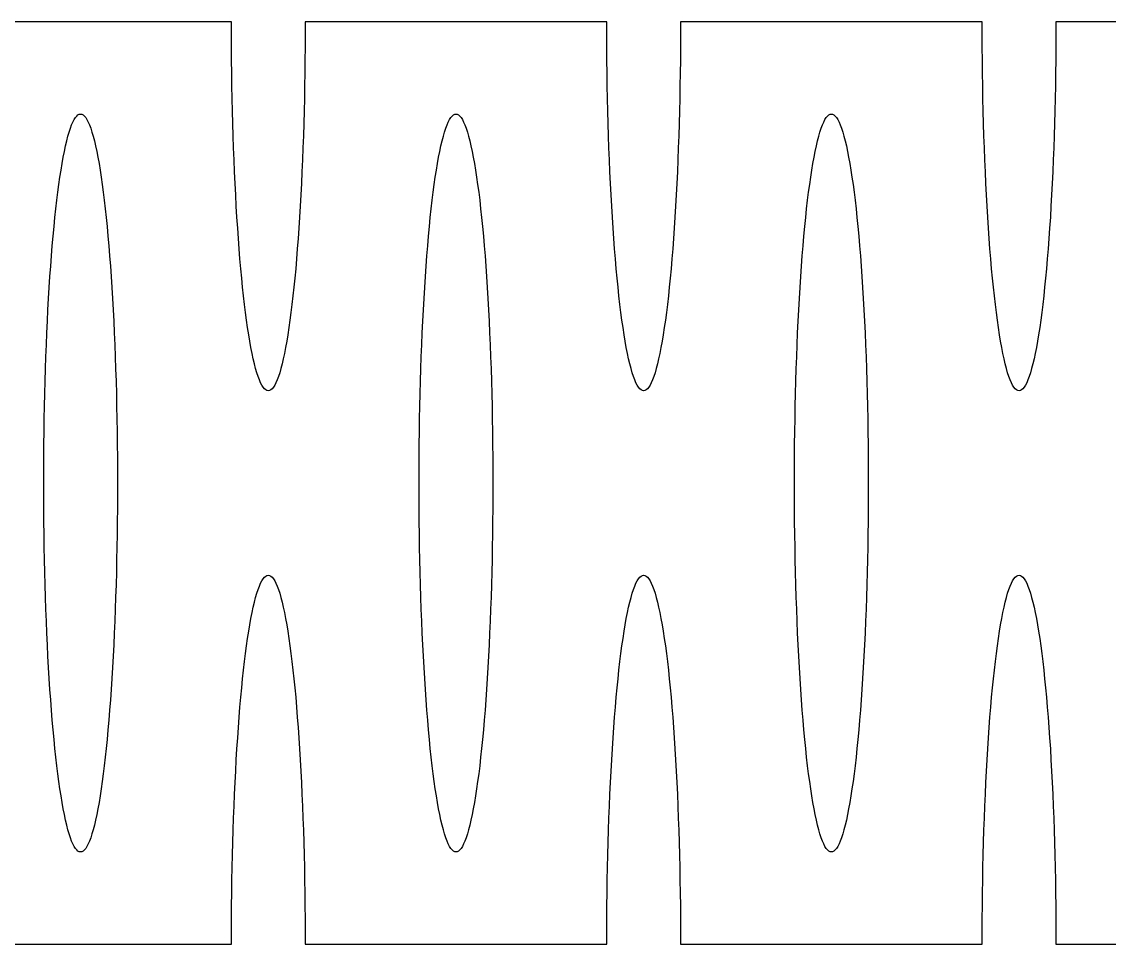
# Model space of a CAD drawing. Header units: metres. Extents: x -317 to 317, y -178 to -110.
# Drawn here: x -154.2 to -115.88, y -178.25 to -145.75 of the extents above; entities that cross this region are included whole.
import ezdxf

# ---------------------------------------------------------------- set-up
doc = ezdxf.new("R2010")
doc.units = ezdxf.units.M

msp = doc.modelspace()

# ---------------------------------------------------------------- linework, layer by layer
for p, q in [((-146.815, -145.75), (-155.494, -145.75)), ((-146.814, -146.204), (-146.815, -145.75)), ((-144.215, -145.75), (-144.216, -146.204)), ((-133.586, -145.75), (-144.215, -145.75)), ((-133.586, -146.204), (-133.586, -145.75)), ((-130.986, -145.75), (-130.987, -146.204)), ((-120.358, -145.75), (-130.986, -145.75)), ((-120.357, -146.204), (-120.358, -145.75)), ((-109.079, -145.75), (-117.758, -145.75)), ((-117.758, -145.75), (-117.758, -146.204)), ((-146.812, -146.657), (-146.814, -146.204)), ((-144.216, -146.204), (-144.218, -146.657)), ((-133.583, -146.657), (-133.586, -146.204)), ((-130.987, -146.204), (-130.989, -146.657)), ((-120.355, -146.657), (-120.357, -146.204)), ((-117.758, -146.204), (-117.761, -146.657)), ((-146.808, -147.109), (-146.812, -146.657)), ((-144.218, -146.657), (-144.222, -147.109)), ((-133.579, -147.109), (-133.583, -146.657)), ((-130.989, -146.657), (-130.993, -147.109)), ((-120.351, -147.109), (-120.355, -146.657)), ((-117.761, -146.657), (-117.765, -147.109)), ((-146.802, -147.559), (-146.808, -147.109)), ((-144.222, -147.109), (-144.228, -147.559)), ((-133.574, -147.559), (-133.579, -147.109)), ((-130.993, -147.109), (-130.999, -147.559)), ((-120.345, -147.559), (-120.351, -147.109)), ((-117.765, -147.109), (-117.77, -147.559)), ((-146.795, -148.007), (-146.802, -147.559)), ((-144.228, -147.559), (-144.235, -148.007)), ((-133.567, -148.007), (-133.574, -147.559)), ((-130.999, -147.559), (-131.006, -148.007)), ((-120.338, -148.007), (-120.345, -147.559)), ((-117.77, -147.559), (-117.777, -148.007)), ((-146.787, -148.453), (-146.795, -148.007)), ((-144.235, -148.007), (-144.243, -148.453)), ((-133.558, -148.453), (-133.567, -148.007)), ((-131.006, -148.007), (-131.015, -148.453)), ((-120.329, -148.453), (-120.338, -148.007)), ((-117.777, -148.007), (-117.786, -148.453)), ((-146.776, -148.895), (-146.787, -148.453)), ((-144.243, -148.453), (-144.254, -148.895)), ((-133.548, -148.895), (-133.558, -148.453)), ((-131.015, -148.453), (-131.025, -148.895)), ((-120.319, -148.895), (-120.329, -148.453)), ((-117.786, -148.453), (-117.796, -148.895)), ((-152.31, -149.127), (-152.265, -149.071)), ((-152.265, -149.071), (-152.22, -149.032)), ((-152.22, -149.032), (-152.175, -149.008)), ((-152.175, -149.008), (-152.129, -149)), ((-152.129, -149), (-152.084, -149.008)), ((-152.084, -149.008), (-152.039, -149.032)), ((-152.039, -149.032), (-151.993, -149.071)), ((-151.993, -149.071), (-151.948, -149.127)), ((-146.765, -149.333), (-146.776, -148.895)), ((-144.254, -148.895), (-144.265, -149.333)), ((-139.082, -149.127), (-139.037, -149.071)), ((-139.037, -149.071), (-138.991, -149.032)), ((-138.991, -149.032), (-138.946, -149.008)), ((-138.946, -149.008), (-138.901, -149)), ((-138.901, -149), (-138.855, -149.008)), ((-138.855, -149.008), (-138.81, -149.032)), ((-138.81, -149.032), (-138.765, -149.071)), ((-138.765, -149.071), (-138.72, -149.127)), ((-133.536, -149.333), (-133.548, -148.895)), ((-131.025, -148.895), (-131.037, -149.333)), ((-125.853, -149.127), (-125.808, -149.071)), ((-125.808, -149.071), (-125.763, -149.032)), ((-125.763, -149.032), (-125.717, -149.008)), ((-125.717, -149.008), (-125.672, -149)), ((-125.672, -149), (-125.627, -149.008)), ((-125.627, -149.008), (-125.581, -149.032)), ((-125.581, -149.032), (-125.536, -149.071)), ((-125.536, -149.071), (-125.491, -149.127)), ((-120.307, -149.333), (-120.319, -148.895)), ((-117.796, -148.895), (-117.808, -149.333)), ((-152.488, -149.504), (-152.444, -149.386)), ((-152.444, -149.386), (-152.4, -149.284)), ((-152.4, -149.284), (-152.355, -149.197)), ((-152.355, -149.197), (-152.31, -149.127)), ((-151.948, -149.127), (-151.904, -149.197)), ((-151.904, -149.197), (-151.859, -149.284)), ((-151.859, -149.284), (-151.815, -149.386)), ((-151.815, -149.386), (-151.771, -149.504)), ((-146.751, -149.767), (-146.765, -149.333)), ((-144.265, -149.333), (-144.279, -149.767)), ((-139.259, -149.504), (-139.215, -149.386)), ((-139.215, -149.386), (-139.171, -149.284)), ((-139.171, -149.284), (-139.126, -149.197)), ((-139.126, -149.197), (-139.082, -149.127)), ((-138.72, -149.127), (-138.675, -149.197)), ((-138.675, -149.197), (-138.63, -149.284)), ((-138.63, -149.284), (-138.586, -149.386)), ((-138.586, -149.386), (-138.542, -149.504)), ((-133.523, -149.767), (-133.536, -149.333)), ((-131.037, -149.333), (-131.05, -149.767)), ((-126.03, -149.504), (-125.986, -149.386)), ((-125.986, -149.386), (-125.942, -149.284)), ((-125.942, -149.284), (-125.898, -149.197)), ((-125.898, -149.197), (-125.853, -149.127)), ((-125.491, -149.127), (-125.446, -149.197)), ((-125.446, -149.197), (-125.402, -149.284)), ((-125.402, -149.284), (-125.358, -149.386)), ((-125.358, -149.386), (-125.314, -149.504)), ((-120.294, -149.767), (-120.307, -149.333)), ((-117.808, -149.333), (-117.821, -149.767)), ((-152.616, -149.947), (-152.574, -149.784)), ((-152.574, -149.784), (-152.531, -149.636)), ((-152.531, -149.636), (-152.488, -149.504)), ((-151.771, -149.504), (-151.728, -149.636)), ((-151.728, -149.636), (-151.685, -149.784)), ((-151.685, -149.784), (-151.642, -149.947)), ((-146.737, -150.196), (-146.751, -149.767)), ((-144.279, -149.767), (-144.293, -150.196)), ((-139.388, -149.947), (-139.345, -149.784)), ((-139.345, -149.784), (-139.302, -149.636)), ((-139.302, -149.636), (-139.259, -149.504)), ((-138.542, -149.504), (-138.499, -149.636)), ((-138.499, -149.636), (-138.456, -149.784)), ((-138.456, -149.784), (-138.414, -149.947)), ((-133.508, -150.196), (-133.523, -149.767)), ((-131.05, -149.767), (-131.065, -150.196)), ((-126.159, -149.947), (-126.117, -149.784)), ((-126.117, -149.784), (-126.074, -149.636)), ((-126.074, -149.636), (-126.03, -149.504)), ((-125.314, -149.504), (-125.27, -149.636)), ((-125.27, -149.636), (-125.227, -149.784)), ((-125.227, -149.784), (-125.185, -149.947)), ((-120.279, -150.196), (-120.294, -149.767)), ((-117.821, -149.767), (-117.836, -150.196)), ((-152.699, -150.316), (-152.658, -150.124)), ((-152.658, -150.124), (-152.616, -149.947)), ((-151.642, -149.947), (-151.601, -150.124)), ((-151.601, -150.124), (-151.559, -150.316)), ((-146.72, -150.62), (-146.737, -150.196)), ((-144.293, -150.196), (-144.31, -150.62)), ((-139.471, -150.316), (-139.429, -150.124)), ((-139.429, -150.124), (-139.388, -149.947)), ((-138.414, -149.947), (-138.372, -150.124)), ((-138.372, -150.124), (-138.331, -150.316)), ((-133.492, -150.62), (-133.508, -150.196)), ((-131.065, -150.196), (-131.081, -150.62)), ((-126.242, -150.316), (-126.201, -150.124)), ((-126.201, -150.124), (-126.159, -149.947)), ((-125.185, -149.947), (-125.143, -150.124)), ((-125.143, -150.124), (-125.102, -150.316)), ((-120.263, -150.62), (-120.279, -150.196)), ((-117.836, -150.196), (-117.852, -150.62)), ((-152.779, -150.742), (-152.74, -150.522)), ((-152.74, -150.522), (-152.699, -150.316)), ((-151.559, -150.316), (-151.519, -150.522)), ((-151.519, -150.522), (-151.479, -150.742)), ((-139.551, -150.742), (-139.511, -150.522)), ((-139.511, -150.522), (-139.471, -150.316)), ((-138.331, -150.316), (-138.29, -150.522)), ((-138.29, -150.522), (-138.251, -150.742)), ((-126.322, -150.742), (-126.282, -150.522)), ((-126.282, -150.522), (-126.242, -150.316)), ((-125.102, -150.316), (-125.062, -150.522)), ((-125.062, -150.522), (-125.022, -150.742)), ((-152.856, -151.223), (-152.818, -150.975)), ((-152.818, -150.975), (-152.779, -150.742)), ((-151.479, -150.742), (-151.44, -150.975)), ((-151.44, -150.975), (-151.402, -151.223)), ((-146.703, -151.038), (-146.72, -150.62)), ((-144.31, -150.62), (-144.327, -151.038)), ((-139.628, -151.223), (-139.59, -150.975)), ((-139.59, -150.975), (-139.551, -150.742)), ((-138.251, -150.742), (-138.212, -150.975)), ((-138.212, -150.975), (-138.174, -151.223)), ((-133.474, -151.038), (-133.492, -150.62)), ((-131.081, -150.62), (-131.099, -151.038)), ((-126.399, -151.223), (-126.361, -150.975)), ((-126.361, -150.975), (-126.322, -150.742)), ((-125.022, -150.742), (-124.983, -150.975)), ((-124.983, -150.975), (-124.945, -151.223)), ((-120.245, -151.038), (-120.263, -150.62)), ((-117.852, -150.62), (-117.87, -151.038)), ((-152.893, -151.483), (-152.856, -151.223)), ((-151.402, -151.223), (-151.365, -151.483)), ((-146.683, -151.449), (-146.703, -151.038)), ((-144.327, -151.038), (-144.347, -151.449)), ((-139.665, -151.483), (-139.628, -151.223)), ((-138.174, -151.223), (-138.137, -151.483)), ((-133.455, -151.449), (-133.474, -151.038)), ((-131.099, -151.038), (-131.118, -151.449)), ((-126.436, -151.483), (-126.399, -151.223)), ((-124.945, -151.223), (-124.908, -151.483)), ((-120.226, -151.449), (-120.245, -151.038)), ((-117.87, -151.038), (-117.889, -151.449)), ((-152.965, -152.041), (-152.93, -151.756)), ((-152.93, -151.756), (-152.893, -151.483)), ((-151.365, -151.483), (-151.329, -151.756)), ((-151.329, -151.756), (-151.294, -152.041)), ((-146.663, -151.853), (-146.683, -151.449)), ((-144.347, -151.449), (-144.367, -151.853)), ((-139.736, -152.041), (-139.701, -151.756)), ((-139.701, -151.756), (-139.665, -151.483)), ((-138.137, -151.483), (-138.1, -151.756)), ((-138.1, -151.756), (-138.065, -152.041)), ((-133.434, -151.853), (-133.455, -151.449)), ((-131.118, -151.449), (-131.138, -151.853)), ((-126.508, -152.041), (-126.472, -151.756)), ((-126.472, -151.756), (-126.436, -151.483)), ((-124.908, -151.483), (-124.872, -151.756)), ((-124.872, -151.756), (-124.836, -152.041)), ((-120.206, -151.853), (-120.226, -151.449)), ((-117.889, -151.449), (-117.91, -151.853)), ((-152.999, -152.339), (-152.965, -152.041)), ((-151.294, -152.041), (-151.259, -152.339)), ((-146.641, -152.25), (-146.663, -151.853)), ((-144.367, -151.853), (-144.389, -152.25)), ((-139.771, -152.339), (-139.736, -152.041)), ((-138.065, -152.041), (-138.031, -152.339)), ((-133.412, -152.25), (-133.434, -151.853)), ((-131.138, -151.853), (-131.16, -152.25)), ((-126.542, -152.339), (-126.508, -152.041)), ((-124.836, -152.041), (-124.802, -152.339)), ((-120.184, -152.25), (-120.206, -151.853)), ((-117.91, -151.853), (-117.932, -152.25)), ((-153.032, -152.649), (-152.999, -152.339)), ((-151.259, -152.339), (-151.226, -152.649)), ((-146.617, -152.639), (-146.641, -152.25)), ((-144.389, -152.25), (-144.412, -152.639)), ((-139.804, -152.649), (-139.771, -152.339)), ((-138.031, -152.339), (-137.998, -152.649)), ((-133.389, -152.639), (-133.412, -152.25)), ((-131.16, -152.25), (-131.184, -152.639)), ((-126.575, -152.649), (-126.542, -152.339)), ((-124.802, -152.339), (-124.769, -152.649)), ((-120.16, -152.639), (-120.184, -152.25)), ((-117.932, -152.25), (-117.955, -152.639)), ((-153.064, -152.969), (-153.032, -152.649)), ((-151.226, -152.649), (-151.194, -152.969)), ((-146.593, -153.02), (-146.617, -152.639)), ((-144.412, -152.639), (-144.437, -153.02)), ((-139.836, -152.969), (-139.804, -152.649)), ((-137.998, -152.649), (-137.965, -152.969)), ((-133.364, -153.02), (-133.389, -152.639)), ((-131.184, -152.639), (-131.209, -153.02)), ((-126.607, -152.969), (-126.575, -152.649)), ((-124.769, -152.649), (-124.737, -152.969)), ((-120.135, -153.02), (-120.16, -152.639)), ((-117.955, -152.639), (-117.98, -153.02)), ((-153.095, -153.301), (-153.064, -152.969)), ((-151.194, -152.969), (-151.163, -153.301)), ((-146.567, -153.391), (-146.593, -153.02)), ((-144.437, -153.02), (-144.463, -153.391)), ((-139.867, -153.301), (-139.836, -152.969)), ((-137.965, -152.969), (-137.935, -153.301)), ((-133.338, -153.391), (-133.364, -153.02)), ((-131.209, -153.02), (-131.235, -153.391)), ((-126.638, -153.301), (-126.607, -152.969)), ((-124.737, -152.969), (-124.706, -153.301)), ((-120.109, -153.391), (-120.135, -153.02)), ((-117.98, -153.02), (-118.006, -153.391)), ((-153.154, -153.996), (-153.125, -153.644)), ((-153.125, -153.644), (-153.095, -153.301)), ((-151.163, -153.301), (-151.133, -153.644)), ((-151.133, -153.644), (-151.105, -153.996)), ((-146.539, -153.754), (-146.567, -153.391)), ((-144.463, -153.391), (-144.491, -153.754)), ((-139.925, -153.996), (-139.896, -153.644)), ((-139.896, -153.644), (-139.867, -153.301)), ((-137.935, -153.301), (-137.905, -153.644)), ((-137.905, -153.644), (-137.876, -153.996)), ((-133.311, -153.754), (-133.338, -153.391)), ((-131.235, -153.391), (-131.262, -153.754)), ((-126.696, -153.996), (-126.668, -153.644)), ((-126.668, -153.644), (-126.638, -153.301)), ((-124.706, -153.301), (-124.676, -153.644)), ((-124.676, -153.644), (-124.648, -153.996)), ((-120.082, -153.754), (-120.109, -153.391)), ((-118.006, -153.391), (-118.033, -153.754)), ((-153.181, -154.359), (-153.154, -153.996)), ((-151.105, -153.996), (-151.078, -154.359)), ((-146.511, -154.106), (-146.539, -153.754)), ((-144.491, -153.754), (-144.519, -154.106)), ((-139.952, -154.359), (-139.925, -153.996)), ((-137.876, -153.996), (-137.849, -154.359)), ((-133.282, -154.106), (-133.311, -153.754)), ((-131.262, -153.754), (-131.29, -154.106)), ((-126.724, -154.359), (-126.696, -153.996)), ((-124.648, -153.996), (-124.62, -154.359)), ((-120.054, -154.106), (-120.082, -153.754)), ((-118.033, -153.754), (-118.062, -154.106)), ((-153.207, -154.73), (-153.181, -154.359)), ((-151.078, -154.359), (-151.052, -154.73)), ((-146.481, -154.449), (-146.511, -154.106)), ((-144.519, -154.106), (-144.549, -154.449)), ((-139.978, -154.73), (-139.952, -154.359)), ((-137.849, -154.359), (-137.823, -154.73)), ((-133.252, -154.449), (-133.282, -154.106)), ((-131.29, -154.106), (-131.32, -154.449)), ((-126.75, -154.73), (-126.724, -154.359)), ((-124.62, -154.359), (-124.594, -154.73)), ((-120.024, -154.449), (-120.054, -154.106)), ((-118.062, -154.106), (-118.092, -154.449)), ((-153.232, -155.111), (-153.207, -154.73)), ((-151.052, -154.73), (-151.027, -155.111)), ((-146.45, -154.781), (-146.481, -154.449)), ((-146.418, -155.101), (-146.45, -154.781)), ((-144.58, -154.781), (-144.612, -155.101)), ((-144.549, -154.449), (-144.58, -154.781)), ((-140.003, -155.111), (-139.978, -154.73)), ((-137.823, -154.73), (-137.798, -155.111)), ((-133.221, -154.781), (-133.252, -154.449)), ((-133.189, -155.101), (-133.221, -154.781)), ((-131.351, -154.781), (-131.383, -155.101)), ((-131.32, -154.449), (-131.351, -154.781)), ((-126.774, -155.111), (-126.75, -154.73)), ((-124.594, -154.73), (-124.57, -155.111)), ((-119.993, -154.781), (-120.024, -154.449)), ((-119.961, -155.101), (-119.993, -154.781)), ((-118.123, -154.781), (-118.155, -155.101)), ((-118.092, -154.449), (-118.123, -154.781)), ((-153.255, -155.5), (-153.232, -155.111)), ((-151.027, -155.111), (-151.003, -155.5)), ((-146.385, -155.411), (-146.418, -155.101)), ((-144.612, -155.101), (-144.645, -155.411)), ((-140.026, -155.5), (-140.003, -155.111)), ((-137.798, -155.111), (-137.775, -155.5)), ((-133.156, -155.411), (-133.189, -155.101)), ((-131.383, -155.101), (-131.416, -155.411)), ((-126.798, -155.5), (-126.774, -155.111)), ((-124.57, -155.111), (-124.546, -155.5)), ((-119.928, -155.411), (-119.961, -155.101)), ((-118.155, -155.101), (-118.188, -155.411)), ((-153.277, -155.897), (-153.255, -155.5)), ((-151.003, -155.5), (-150.981, -155.897)), ((-146.351, -155.709), (-146.385, -155.411)), ((-144.645, -155.411), (-144.679, -155.709)), ((-140.048, -155.897), (-140.026, -155.5)), ((-137.775, -155.5), (-137.753, -155.897)), ((-133.122, -155.709), (-133.156, -155.411)), ((-131.416, -155.411), (-131.451, -155.709)), ((-126.82, -155.897), (-126.798, -155.5)), ((-124.546, -155.5), (-124.524, -155.897)), ((-119.893, -155.709), (-119.928, -155.411)), ((-118.188, -155.411), (-118.222, -155.709)), ((-153.298, -156.301), (-153.277, -155.897)), ((-150.981, -155.897), (-150.961, -156.301)), ((-146.315, -155.994), (-146.351, -155.709)), ((-144.679, -155.709), (-144.715, -155.994)), ((-140.069, -156.301), (-140.048, -155.897)), ((-137.753, -155.897), (-137.732, -156.301)), ((-133.087, -155.994), (-133.122, -155.709)), ((-131.451, -155.709), (-131.486, -155.994)), ((-126.84, -156.301), (-126.82, -155.897)), ((-124.524, -155.897), (-124.504, -156.301)), ((-119.858, -155.994), (-119.893, -155.709)), ((-118.222, -155.709), (-118.257, -155.994)), ((-153.317, -156.712), (-153.298, -156.301)), ((-150.961, -156.301), (-150.942, -156.712)), ((-146.279, -156.267), (-146.315, -155.994)), ((-146.242, -156.527), (-146.279, -156.267)), ((-144.751, -156.267), (-144.788, -156.527)), ((-144.715, -155.994), (-144.751, -156.267)), ((-140.088, -156.712), (-140.069, -156.301)), ((-137.732, -156.301), (-137.713, -156.712)), ((-133.05, -156.267), (-133.087, -155.994)), ((-133.013, -156.527), (-133.05, -156.267)), ((-131.522, -156.267), (-131.559, -156.527)), ((-131.486, -155.994), (-131.522, -156.267)), ((-126.86, -156.712), (-126.84, -156.301)), ((-124.504, -156.301), (-124.484, -156.712)), ((-119.822, -156.267), (-119.858, -155.994)), ((-119.785, -156.527), (-119.822, -156.267)), ((-118.294, -156.267), (-118.331, -156.527)), ((-118.257, -155.994), (-118.294, -156.267)), ((-153.335, -157.13), (-153.317, -156.712)), ((-150.942, -156.712), (-150.924, -157.13)), ((-146.204, -156.775), (-146.242, -156.527)), ((-144.788, -156.527), (-144.826, -156.775)), ((-140.106, -157.13), (-140.088, -156.712)), ((-137.713, -156.712), (-137.695, -157.13)), ((-132.975, -156.775), (-133.013, -156.527)), ((-131.559, -156.527), (-131.597, -156.775)), ((-126.877, -157.13), (-126.86, -156.712)), ((-124.484, -156.712), (-124.467, -157.13)), ((-119.747, -156.775), (-119.785, -156.527)), ((-118.331, -156.527), (-118.369, -156.775)), ((-146.165, -157.008), (-146.204, -156.775)), ((-146.125, -157.228), (-146.165, -157.008)), ((-144.865, -157.008), (-144.905, -157.228)), ((-144.826, -156.775), (-144.865, -157.008)), ((-132.936, -157.008), (-132.975, -156.775)), ((-132.897, -157.228), (-132.936, -157.008)), ((-131.636, -157.008), (-131.676, -157.228)), ((-131.597, -156.775), (-131.636, -157.008)), ((-119.708, -157.008), (-119.747, -156.775)), ((-119.668, -157.228), (-119.708, -157.008)), ((-118.408, -157.008), (-118.447, -157.228)), ((-118.369, -156.775), (-118.408, -157.008)), ((-153.351, -157.554), (-153.335, -157.13)), ((-150.924, -157.13), (-150.908, -157.554)), ((-146.085, -157.434), (-146.125, -157.228)), ((-146.044, -157.626), (-146.085, -157.434)), ((-144.945, -157.434), (-144.986, -157.626)), ((-144.905, -157.228), (-144.945, -157.434)), ((-140.122, -157.554), (-140.106, -157.13)), ((-137.695, -157.13), (-137.679, -157.554)), ((-132.856, -157.434), (-132.897, -157.228)), ((-132.815, -157.626), (-132.856, -157.434)), ((-131.716, -157.434), (-131.758, -157.626)), ((-131.676, -157.228), (-131.716, -157.434)), ((-126.894, -157.554), (-126.877, -157.13)), ((-124.467, -157.13), (-124.45, -157.554)), ((-119.628, -157.434), (-119.668, -157.228)), ((-119.586, -157.626), (-119.628, -157.434)), ((-118.488, -157.434), (-118.529, -157.626)), ((-118.447, -157.228), (-118.488, -157.434)), ((-153.366, -157.983), (-153.351, -157.554)), ((-150.908, -157.554), (-150.893, -157.983)), ((-146.002, -157.803), (-146.044, -157.626)), ((-145.96, -157.966), (-146.002, -157.803)), ((-145.028, -157.803), (-145.07, -157.966)), ((-144.986, -157.626), (-145.028, -157.803)), ((-140.137, -157.983), (-140.122, -157.554)), ((-137.679, -157.554), (-137.664, -157.983)), ((-132.773, -157.803), (-132.815, -157.626)), ((-132.731, -157.966), (-132.773, -157.803)), ((-131.799, -157.803), (-131.842, -157.966)), ((-131.758, -157.626), (-131.799, -157.803)), ((-126.908, -157.983), (-126.894, -157.554)), ((-124.45, -157.554), (-124.436, -157.983)), ((-119.545, -157.803), (-119.586, -157.626)), ((-119.502, -157.966), (-119.545, -157.803)), ((-118.571, -157.803), (-118.613, -157.966)), ((-118.529, -157.626), (-118.571, -157.803)), ((-153.379, -158.417), (-153.366, -157.983)), ((-150.893, -157.983), (-150.88, -158.417)), ((-145.917, -158.114), (-145.96, -157.966)), ((-145.873, -158.246), (-145.917, -158.114)), ((-145.829, -158.364), (-145.873, -158.246)), ((-145.157, -158.246), (-145.2, -158.364)), ((-145.113, -158.114), (-145.157, -158.246)), ((-145.07, -157.966), (-145.113, -158.114)), ((-140.15, -158.417), (-140.137, -157.983)), ((-137.664, -157.983), (-137.651, -158.417)), ((-132.688, -158.114), (-132.731, -157.966)), ((-132.645, -158.246), (-132.688, -158.114)), ((-132.601, -158.364), (-132.645, -158.246)), ((-131.928, -158.246), (-131.972, -158.364)), ((-131.885, -158.114), (-131.928, -158.246)), ((-131.842, -157.966), (-131.885, -158.114)), ((-126.922, -158.417), (-126.908, -157.983)), ((-124.436, -157.983), (-124.422, -158.417)), ((-119.459, -158.114), (-119.502, -157.966)), ((-119.416, -158.246), (-119.459, -158.114)), ((-119.372, -158.364), (-119.416, -158.246)), ((-118.699, -158.246), (-118.743, -158.364)), ((-118.656, -158.114), (-118.699, -158.246)), ((-118.613, -157.966), (-118.656, -158.114)), ((-153.391, -158.855), (-153.379, -158.417)), ((-150.88, -158.417), (-150.868, -158.855)), ((-145.785, -158.466), (-145.829, -158.364)), ((-145.741, -158.553), (-145.785, -158.466)), ((-145.696, -158.623), (-145.741, -158.553)), ((-145.651, -158.679), (-145.696, -158.623)), ((-145.334, -158.623), (-145.379, -158.679)), ((-145.289, -158.553), (-145.334, -158.623)), ((-145.245, -158.466), (-145.289, -158.553)), ((-145.2, -158.364), (-145.245, -158.466)), ((-140.162, -158.855), (-140.15, -158.417)), ((-137.651, -158.417), (-137.639, -158.855)), ((-132.557, -158.466), (-132.601, -158.364)), ((-132.512, -158.553), (-132.557, -158.466)), ((-132.467, -158.623), (-132.512, -158.553)), ((-132.422, -158.679), (-132.467, -158.623)), ((-132.105, -158.623), (-132.15, -158.679)), ((-132.061, -158.553), (-132.105, -158.623)), ((-132.016, -158.466), (-132.061, -158.553)), ((-131.972, -158.364), (-132.016, -158.466)), ((-126.933, -158.855), (-126.922, -158.417)), ((-124.422, -158.417), (-124.411, -158.855)), ((-119.328, -158.466), (-119.372, -158.364)), ((-119.283, -158.553), (-119.328, -158.466)), ((-119.239, -158.623), (-119.283, -158.553)), ((-119.194, -158.679), (-119.239, -158.623)), ((-118.877, -158.623), (-118.922, -158.679)), ((-118.832, -158.553), (-118.877, -158.623)), ((-118.787, -158.466), (-118.832, -158.553)), ((-118.743, -158.364), (-118.787, -158.466)), ((-153.401, -159.297), (-153.391, -158.855)), ((-150.868, -158.855), (-150.858, -159.297)), ((-145.606, -158.718), (-145.651, -158.679)), ((-145.56, -158.742), (-145.606, -158.718)), ((-145.515, -158.75), (-145.56, -158.742)), ((-145.47, -158.742), (-145.515, -158.75)), ((-145.424, -158.718), (-145.47, -158.742)), ((-145.379, -158.679), (-145.424, -158.718)), ((-140.172, -159.297), (-140.162, -158.855)), ((-137.639, -158.855), (-137.629, -159.297)), ((-132.377, -158.718), (-132.422, -158.679)), ((-132.332, -158.742), (-132.377, -158.718)), ((-132.286, -158.75), (-132.332, -158.742)), ((-132.241, -158.742), (-132.286, -158.75)), ((-132.196, -158.718), (-132.241, -158.742)), ((-132.15, -158.679), (-132.196, -158.718)), ((-126.944, -159.297), (-126.933, -158.855)), ((-124.411, -158.855), (-124.4, -159.297)), ((-119.148, -158.718), (-119.194, -158.679)), ((-119.103, -158.742), (-119.148, -158.718)), ((-119.058, -158.75), (-119.103, -158.742)), ((-119.012, -158.742), (-119.058, -158.75)), ((-118.967, -158.718), (-119.012, -158.742)), ((-118.922, -158.679), (-118.967, -158.718)), ((-153.41, -159.743), (-153.401, -159.297)), ((-150.858, -159.297), (-150.849, -159.743)), ((-140.181, -159.743), (-140.172, -159.297)), ((-137.629, -159.297), (-137.62, -159.743)), ((-126.952, -159.743), (-126.944, -159.297)), ((-124.4, -159.297), (-124.392, -159.743)), ((-153.417, -160.191), (-153.41, -159.743)), ((-150.849, -159.743), (-150.842, -160.191)), ((-140.188, -160.191), (-140.181, -159.743)), ((-137.62, -159.743), (-137.613, -160.191)), ((-126.959, -160.191), (-126.952, -159.743)), ((-124.392, -159.743), (-124.385, -160.191)), ((-153.422, -160.641), (-153.417, -160.191)), ((-150.842, -160.191), (-150.836, -160.641)), ((-140.194, -160.641), (-140.188, -160.191)), ((-137.613, -160.191), (-137.608, -160.641)), ((-126.965, -160.641), (-126.959, -160.191)), ((-124.385, -160.191), (-124.379, -160.641)), ((-153.426, -161.093), (-153.422, -160.641)), ((-150.836, -160.641), (-150.832, -161.093)), ((-140.197, -161.093), (-140.194, -160.641)), ((-137.608, -160.641), (-137.604, -161.093)), ((-126.969, -161.093), (-126.965, -160.641)), ((-124.379, -160.641), (-124.375, -161.093)), ((-153.428, -161.546), (-153.426, -161.093)), ((-150.832, -161.093), (-150.83, -161.546)), ((-140.2, -161.546), (-140.197, -161.093)), ((-137.604, -161.093), (-137.601, -161.546)), ((-126.971, -161.546), (-126.969, -161.093)), ((-124.375, -161.093), (-124.373, -161.546)), ((-153.429, -162), (-153.428, -161.546)), ((-150.83, -161.546), (-150.829, -162)), ((-140.201, -162), (-140.2, -161.546)), ((-137.601, -161.546), (-137.601, -162)), ((-126.972, -162), (-126.971, -161.546)), ((-124.373, -161.546), (-124.372, -162)), ((-153.428, -162.454), (-153.429, -162)), ((-150.829, -162), (-150.83, -162.454)), ((-140.2, -162.454), (-140.201, -162)), ((-137.601, -162), (-137.601, -162.454)), ((-126.971, -162.454), (-126.972, -162)), ((-124.372, -162), (-124.373, -162.454)), ((-153.426, -162.907), (-153.428, -162.454)), ((-150.83, -162.454), (-150.832, -162.907)), ((-140.197, -162.907), (-140.2, -162.454)), ((-137.601, -162.454), (-137.604, -162.907)), ((-126.969, -162.907), (-126.971, -162.454)), ((-124.373, -162.454), (-124.375, -162.907)), ((-153.422, -163.359), (-153.426, -162.907)), ((-150.832, -162.907), (-150.836, -163.359)), ((-140.194, -163.359), (-140.197, -162.907)), ((-137.604, -162.907), (-137.608, -163.359)), ((-126.965, -163.359), (-126.969, -162.907)), ((-124.375, -162.907), (-124.379, -163.359)), ((-153.417, -163.809), (-153.422, -163.359)), ((-150.836, -163.359), (-150.842, -163.809)), ((-140.188, -163.809), (-140.194, -163.359)), ((-137.608, -163.359), (-137.613, -163.809)), ((-126.959, -163.809), (-126.965, -163.359)), ((-124.379, -163.359), (-124.385, -163.809)), ((-153.41, -164.257), (-153.417, -163.809)), ((-150.842, -163.809), (-150.849, -164.257)), ((-140.181, -164.257), (-140.188, -163.809)), ((-137.613, -163.809), (-137.62, -164.257)), ((-126.952, -164.257), (-126.959, -163.809)), ((-124.385, -163.809), (-124.392, -164.257)), ((-153.401, -164.703), (-153.41, -164.257)), ((-150.849, -164.257), (-150.858, -164.703)), ((-140.172, -164.703), (-140.181, -164.257)), ((-137.62, -164.257), (-137.629, -164.703)), ((-126.944, -164.703), (-126.952, -164.257)), ((-124.392, -164.257), (-124.4, -164.703)), ((-153.391, -165.145), (-153.401, -164.703)), ((-150.858, -164.703), (-150.868, -165.145)), ((-140.162, -165.145), (-140.172, -164.703)), ((-137.629, -164.703), (-137.639, -165.145)), ((-126.933, -165.145), (-126.944, -164.703)), ((-124.4, -164.703), (-124.411, -165.145)), ((-153.379, -165.583), (-153.391, -165.145)), ((-150.868, -165.145), (-150.88, -165.583)), ((-140.15, -165.583), (-140.162, -165.145)), ((-137.639, -165.145), (-137.651, -165.583)), ((-126.922, -165.583), (-126.933, -165.145)), ((-124.411, -165.145), (-124.422, -165.583)), ((-145.829, -165.636), (-145.785, -165.534)), ((-145.785, -165.534), (-145.741, -165.447)), ((-145.741, -165.447), (-145.696, -165.377)), ((-145.696, -165.377), (-145.651, -165.321)), ((-145.651, -165.321), (-145.606, -165.282)), ((-145.606, -165.282), (-145.56, -165.258)), ((-145.56, -165.258), (-145.515, -165.25)), ((-145.515, -165.25), (-145.47, -165.258)), ((-145.47, -165.258), (-145.424, -165.282)), ((-145.424, -165.282), (-145.379, -165.321)), ((-145.379, -165.321), (-145.334, -165.377)), ((-145.334, -165.377), (-145.289, -165.447)), ((-145.289, -165.447), (-145.245, -165.534)), ((-145.245, -165.534), (-145.2, -165.636)), ((-132.601, -165.636), (-132.557, -165.534)), ((-132.557, -165.534), (-132.512, -165.447)), ((-132.512, -165.447), (-132.467, -165.377)), ((-132.467, -165.377), (-132.422, -165.321)), ((-132.422, -165.321), (-132.377, -165.282)), ((-132.377, -165.282), (-132.332, -165.258)), ((-132.332, -165.258), (-132.286, -165.25)), ((-132.286, -165.25), (-132.241, -165.258)), ((-132.241, -165.258), (-132.196, -165.282)), ((-132.196, -165.282), (-132.15, -165.321)), ((-132.15, -165.321), (-132.105, -165.377)), ((-132.105, -165.377), (-132.061, -165.447)), ((-132.061, -165.447), (-132.016, -165.534)), ((-132.016, -165.534), (-131.972, -165.636)), ((-119.372, -165.636), (-119.328, -165.534)), ((-119.328, -165.534), (-119.283, -165.447)), ((-119.283, -165.447), (-119.239, -165.377)), ((-119.239, -165.377), (-119.194, -165.321)), ((-119.194, -165.321), (-119.148, -165.282)), ((-119.148, -165.282), (-119.103, -165.258)), ((-119.103, -165.258), (-119.058, -165.25)), ((-119.058, -165.25), (-119.012, -165.258)), ((-119.012, -165.258), (-118.967, -165.282)), ((-118.967, -165.282), (-118.922, -165.321)), ((-118.922, -165.321), (-118.877, -165.377)), ((-118.877, -165.377), (-118.832, -165.447)), ((-118.832, -165.447), (-118.787, -165.534)), ((-118.787, -165.534), (-118.743, -165.636)), ((-153.366, -166.017), (-153.379, -165.583)), ((-150.88, -165.583), (-150.893, -166.017)), ((-145.96, -166.034), (-145.917, -165.886)), ((-145.917, -165.886), (-145.873, -165.754)), ((-145.873, -165.754), (-145.829, -165.636)), ((-145.2, -165.636), (-145.157, -165.754)), ((-145.157, -165.754), (-145.113, -165.886)), ((-145.113, -165.886), (-145.07, -166.034)), ((-140.137, -166.017), (-140.15, -165.583)), ((-137.651, -165.583), (-137.664, -166.017)), ((-132.731, -166.034), (-132.688, -165.886)), ((-132.688, -165.886), (-132.645, -165.754)), ((-132.645, -165.754), (-132.601, -165.636)), ((-131.972, -165.636), (-131.928, -165.754)), ((-131.928, -165.754), (-131.885, -165.886)), ((-131.885, -165.886), (-131.842, -166.034)), ((-126.908, -166.017), (-126.922, -165.583)), ((-124.422, -165.583), (-124.436, -166.017)), ((-119.502, -166.034), (-119.459, -165.886)), ((-119.459, -165.886), (-119.416, -165.754)), ((-119.416, -165.754), (-119.372, -165.636)), ((-118.743, -165.636), (-118.699, -165.754)), ((-118.699, -165.754), (-118.656, -165.886)), ((-118.656, -165.886), (-118.613, -166.034)), ((-153.351, -166.446), (-153.366, -166.017)), ((-150.893, -166.017), (-150.908, -166.446)), ((-146.044, -166.374), (-146.002, -166.197)), ((-146.002, -166.197), (-145.96, -166.034)), ((-145.07, -166.034), (-145.028, -166.197)), ((-145.028, -166.197), (-144.986, -166.374)), ((-140.122, -166.446), (-140.137, -166.017)), ((-137.664, -166.017), (-137.679, -166.446)), ((-132.815, -166.374), (-132.773, -166.197)), ((-132.773, -166.197), (-132.731, -166.034)), ((-131.842, -166.034), (-131.799, -166.197)), ((-131.799, -166.197), (-131.758, -166.374)), ((-126.894, -166.446), (-126.908, -166.017)), ((-124.436, -166.017), (-124.45, -166.446)), ((-119.586, -166.374), (-119.545, -166.197)), ((-119.545, -166.197), (-119.502, -166.034)), ((-118.613, -166.034), (-118.571, -166.197)), ((-118.571, -166.197), (-118.529, -166.374)), ((-153.335, -166.87), (-153.351, -166.446)), ((-150.908, -166.446), (-150.924, -166.87)), ((-146.125, -166.772), (-146.085, -166.566)), ((-146.085, -166.566), (-146.044, -166.374)), ((-144.986, -166.374), (-144.945, -166.566)), ((-144.945, -166.566), (-144.905, -166.772)), ((-140.106, -166.87), (-140.122, -166.446)), ((-137.679, -166.446), (-137.695, -166.87)), ((-132.897, -166.772), (-132.856, -166.566)), ((-132.856, -166.566), (-132.815, -166.374)), ((-131.758, -166.374), (-131.716, -166.566)), ((-131.716, -166.566), (-131.676, -166.772)), ((-126.877, -166.87), (-126.894, -166.446)), ((-124.45, -166.446), (-124.467, -166.87)), ((-119.668, -166.772), (-119.628, -166.566)), ((-119.628, -166.566), (-119.586, -166.374)), ((-118.529, -166.374), (-118.488, -166.566)), ((-118.488, -166.566), (-118.447, -166.772)), ((-153.317, -167.288), (-153.335, -166.87)), ((-150.924, -166.87), (-150.942, -167.288)), ((-146.204, -167.225), (-146.165, -166.992)), ((-146.165, -166.992), (-146.125, -166.772)), ((-144.905, -166.772), (-144.865, -166.992)), ((-144.865, -166.992), (-144.826, -167.225)), ((-140.088, -167.288), (-140.106, -166.87)), ((-137.695, -166.87), (-137.713, -167.288)), ((-132.975, -167.225), (-132.936, -166.992)), ((-132.936, -166.992), (-132.897, -166.772)), ((-131.676, -166.772), (-131.636, -166.992)), ((-131.636, -166.992), (-131.597, -167.225)), ((-126.86, -167.288), (-126.877, -166.87)), ((-124.467, -166.87), (-124.484, -167.288)), ((-119.747, -167.225), (-119.708, -166.992)), ((-119.708, -166.992), (-119.668, -166.772)), ((-118.447, -166.772), (-118.408, -166.992)), ((-118.408, -166.992), (-118.369, -167.225)), ((-153.298, -167.699), (-153.317, -167.288)), ((-150.942, -167.288), (-150.961, -167.699)), ((-146.242, -167.473), (-146.204, -167.225)), ((-144.826, -167.225), (-144.788, -167.473)), ((-140.069, -167.699), (-140.088, -167.288)), ((-137.713, -167.288), (-137.732, -167.699)), ((-133.013, -167.473), (-132.975, -167.225)), ((-131.597, -167.225), (-131.559, -167.473)), ((-126.84, -167.699), (-126.86, -167.288)), ((-124.484, -167.288), (-124.504, -167.699)), ((-119.785, -167.473), (-119.747, -167.225)), ((-118.369, -167.225), (-118.331, -167.473)), ((-153.277, -168.103), (-153.298, -167.699)), ((-150.961, -167.699), (-150.981, -168.103)), ((-146.315, -168.006), (-146.279, -167.733)), ((-146.279, -167.733), (-146.242, -167.473)), ((-144.788, -167.473), (-144.751, -167.733)), ((-144.751, -167.733), (-144.715, -168.006)), ((-140.048, -168.103), (-140.069, -167.699)), ((-137.732, -167.699), (-137.753, -168.103)), ((-133.087, -168.006), (-133.05, -167.733)), ((-133.05, -167.733), (-133.013, -167.473)), ((-131.559, -167.473), (-131.522, -167.733)), ((-131.522, -167.733), (-131.486, -168.006)), ((-126.82, -168.103), (-126.84, -167.699)), ((-124.504, -167.699), (-124.524, -168.103)), ((-119.858, -168.006), (-119.822, -167.733)), ((-119.822, -167.733), (-119.785, -167.473)), ((-118.331, -167.473), (-118.294, -167.733)), ((-118.294, -167.733), (-118.257, -168.006)), ((-153.255, -168.5), (-153.277, -168.103)), ((-150.981, -168.103), (-151.003, -168.5)), ((-146.351, -168.291), (-146.315, -168.006)), ((-144.715, -168.006), (-144.679, -168.291)), ((-140.026, -168.5), (-140.048, -168.103)), ((-137.753, -168.103), (-137.775, -168.5)), ((-133.122, -168.291), (-133.087, -168.006)), ((-131.486, -168.006), (-131.451, -168.291)), ((-126.798, -168.5), (-126.82, -168.103)), ((-124.524, -168.103), (-124.546, -168.5)), ((-119.893, -168.291), (-119.858, -168.006)), ((-118.257, -168.006), (-118.222, -168.291)), ((-153.232, -168.889), (-153.255, -168.5)), ((-151.003, -168.5), (-151.027, -168.889)), ((-146.418, -168.899), (-146.385, -168.589)), ((-146.385, -168.589), (-146.351, -168.291)), ((-144.679, -168.291), (-144.645, -168.589)), ((-144.645, -168.589), (-144.612, -168.899)), ((-140.003, -168.889), (-140.026, -168.5)), ((-137.775, -168.5), (-137.798, -168.889)), ((-133.189, -168.899), (-133.156, -168.589)), ((-133.156, -168.589), (-133.122, -168.291)), ((-131.451, -168.291), (-131.416, -168.589)), ((-131.416, -168.589), (-131.383, -168.899)), ((-126.774, -168.889), (-126.798, -168.5)), ((-124.546, -168.5), (-124.57, -168.889)), ((-119.961, -168.899), (-119.928, -168.589)), ((-119.928, -168.589), (-119.893, -168.291)), ((-118.222, -168.291), (-118.188, -168.589)), ((-118.188, -168.589), (-118.155, -168.899)), ((-153.207, -169.27), (-153.232, -168.889)), ((-151.027, -168.889), (-151.052, -169.27)), ((-146.45, -169.219), (-146.418, -168.899)), ((-144.612, -168.899), (-144.58, -169.219)), ((-139.978, -169.27), (-140.003, -168.889)), ((-137.798, -168.889), (-137.823, -169.27)), ((-133.221, -169.219), (-133.189, -168.899)), ((-131.383, -168.899), (-131.351, -169.219)), ((-126.75, -169.27), (-126.774, -168.889)), ((-124.57, -168.889), (-124.594, -169.27)), ((-119.993, -169.219), (-119.961, -168.899)), ((-118.155, -168.899), (-118.123, -169.219)), ((-153.181, -169.641), (-153.207, -169.27)), ((-151.052, -169.27), (-151.078, -169.641)), ((-146.481, -169.551), (-146.45, -169.219)), ((-144.58, -169.219), (-144.549, -169.551)), ((-139.952, -169.641), (-139.978, -169.27)), ((-137.823, -169.27), (-137.849, -169.641)), ((-133.252, -169.551), (-133.221, -169.219)), ((-131.351, -169.219), (-131.32, -169.551)), ((-126.724, -169.641), (-126.75, -169.27)), ((-124.594, -169.27), (-124.62, -169.641)), ((-120.024, -169.551), (-119.993, -169.219)), ((-118.123, -169.219), (-118.092, -169.551)), ((-153.154, -170.004), (-153.181, -169.641)), ((-151.078, -169.641), (-151.105, -170.004)), ((-146.511, -169.894), (-146.481, -169.551)), ((-144.549, -169.551), (-144.519, -169.894)), ((-139.925, -170.004), (-139.952, -169.641)), ((-137.849, -169.641), (-137.876, -170.004)), ((-133.282, -169.894), (-133.252, -169.551)), ((-131.32, -169.551), (-131.29, -169.894)), ((-126.696, -170.004), (-126.724, -169.641)), ((-124.62, -169.641), (-124.648, -170.004)), ((-120.054, -169.894), (-120.024, -169.551)), ((-118.092, -169.551), (-118.062, -169.894)), ((-153.125, -170.356), (-153.154, -170.004)), ((-151.105, -170.004), (-151.133, -170.356)), ((-146.539, -170.246), (-146.511, -169.894)), ((-144.519, -169.894), (-144.491, -170.246)), ((-139.896, -170.356), (-139.925, -170.004)), ((-137.876, -170.004), (-137.905, -170.356)), ((-133.311, -170.246), (-133.282, -169.894)), ((-131.29, -169.894), (-131.262, -170.246)), ((-126.668, -170.356), (-126.696, -170.004)), ((-124.648, -170.004), (-124.676, -170.356)), ((-120.082, -170.246), (-120.054, -169.894)), ((-118.062, -169.894), (-118.033, -170.246)), ((-153.095, -170.699), (-153.125, -170.356)), ((-151.133, -170.356), (-151.163, -170.699)), ((-146.567, -170.609), (-146.539, -170.246)), ((-144.491, -170.246), (-144.463, -170.609)), ((-139.867, -170.699), (-139.896, -170.356)), ((-137.905, -170.356), (-137.935, -170.699)), ((-133.338, -170.609), (-133.311, -170.246)), ((-131.262, -170.246), (-131.235, -170.609)), ((-126.638, -170.699), (-126.668, -170.356)), ((-124.676, -170.356), (-124.706, -170.699)), ((-120.109, -170.609), (-120.082, -170.246)), ((-118.033, -170.246), (-118.006, -170.609)), ((-153.064, -171.031), (-153.095, -170.699)), ((-151.163, -170.699), (-151.194, -171.031)), ((-146.593, -170.98), (-146.567, -170.609)), ((-144.463, -170.609), (-144.437, -170.98)), ((-139.836, -171.031), (-139.867, -170.699)), ((-137.935, -170.699), (-137.965, -171.031)), ((-133.364, -170.98), (-133.338, -170.609)), ((-131.235, -170.609), (-131.209, -170.98)), ((-126.607, -171.031), (-126.638, -170.699)), ((-124.706, -170.699), (-124.737, -171.031)), ((-120.135, -170.98), (-120.109, -170.609)), ((-118.006, -170.609), (-117.98, -170.98)), ((-153.032, -171.351), (-153.064, -171.031)), ((-151.194, -171.031), (-151.226, -171.351)), ((-146.617, -171.361), (-146.593, -170.98)), ((-144.437, -170.98), (-144.412, -171.361)), ((-139.804, -171.351), (-139.836, -171.031)), ((-137.965, -171.031), (-137.998, -171.351)), ((-133.389, -171.361), (-133.364, -170.98)), ((-131.209, -170.98), (-131.184, -171.361)), ((-126.575, -171.351), (-126.607, -171.031)), ((-124.737, -171.031), (-124.769, -171.351)), ((-120.16, -171.361), (-120.135, -170.98)), ((-117.98, -170.98), (-117.955, -171.361)), ((-152.999, -171.661), (-153.032, -171.351)), ((-152.965, -171.959), (-152.999, -171.661)), ((-151.259, -171.661), (-151.294, -171.959)), ((-151.226, -171.351), (-151.259, -171.661)), ((-146.641, -171.75), (-146.617, -171.361)), ((-144.412, -171.361), (-144.389, -171.75)), ((-139.771, -171.661), (-139.804, -171.351)), ((-139.736, -171.959), (-139.771, -171.661)), ((-138.031, -171.661), (-138.065, -171.959)), ((-137.998, -171.351), (-138.031, -171.661)), ((-133.412, -171.75), (-133.389, -171.361)), ((-131.184, -171.361), (-131.16, -171.75)), ((-126.542, -171.661), (-126.575, -171.351)), ((-126.508, -171.959), (-126.542, -171.661)), ((-124.802, -171.661), (-124.836, -171.959)), ((-124.769, -171.351), (-124.802, -171.661)), ((-120.184, -171.75), (-120.16, -171.361)), ((-117.955, -171.361), (-117.932, -171.75)), ((-152.93, -172.244), (-152.965, -171.959)), ((-151.294, -171.959), (-151.329, -172.244)), ((-146.663, -172.147), (-146.641, -171.75)), ((-144.389, -171.75), (-144.367, -172.147)), ((-139.701, -172.244), (-139.736, -171.959)), ((-138.065, -171.959), (-138.1, -172.244)), ((-133.434, -172.147), (-133.412, -171.75)), ((-131.16, -171.75), (-131.138, -172.147)), ((-126.472, -172.244), (-126.508, -171.959)), ((-124.836, -171.959), (-124.872, -172.244)), ((-120.206, -172.147), (-120.184, -171.75)), ((-117.932, -171.75), (-117.91, -172.147)), ((-152.893, -172.517), (-152.93, -172.244)), ((-151.329, -172.244), (-151.365, -172.517)), ((-146.683, -172.551), (-146.663, -172.147)), ((-144.367, -172.147), (-144.347, -172.551)), ((-139.665, -172.517), (-139.701, -172.244)), ((-138.1, -172.244), (-138.137, -172.517)), ((-133.455, -172.551), (-133.434, -172.147)), ((-131.138, -172.147), (-131.118, -172.551)), ((-126.436, -172.517), (-126.472, -172.244)), ((-124.872, -172.244), (-124.908, -172.517)), ((-120.226, -172.551), (-120.206, -172.147)), ((-117.91, -172.147), (-117.889, -172.551)), ((-152.856, -172.777), (-152.893, -172.517)), ((-152.818, -173.025), (-152.856, -172.777)), ((-151.402, -172.777), (-151.44, -173.025)), ((-151.365, -172.517), (-151.402, -172.777)), ((-146.703, -172.962), (-146.683, -172.551)), ((-144.347, -172.551), (-144.327, -172.962)), ((-139.628, -172.777), (-139.665, -172.517)), ((-139.59, -173.025), (-139.628, -172.777)), ((-138.174, -172.777), (-138.212, -173.025)), ((-138.137, -172.517), (-138.174, -172.777)), ((-133.474, -172.962), (-133.455, -172.551)), ((-131.118, -172.551), (-131.099, -172.962)), ((-126.399, -172.777), (-126.436, -172.517)), ((-126.361, -173.025), (-126.399, -172.777)), ((-124.945, -172.777), (-124.983, -173.025)), ((-124.908, -172.517), (-124.945, -172.777)), ((-120.245, -172.962), (-120.226, -172.551)), ((-117.889, -172.551), (-117.87, -172.962)), ((-152.779, -173.258), (-152.818, -173.025)), ((-151.44, -173.025), (-151.479, -173.258)), ((-146.72, -173.38), (-146.703, -172.962)), ((-144.327, -172.962), (-144.31, -173.38)), ((-139.551, -173.258), (-139.59, -173.025)), ((-138.212, -173.025), (-138.251, -173.258)), ((-133.492, -173.38), (-133.474, -172.962)), ((-131.099, -172.962), (-131.081, -173.38)), ((-126.322, -173.258), (-126.361, -173.025)), ((-124.983, -173.025), (-125.022, -173.258)), ((-120.263, -173.38), (-120.245, -172.962)), ((-117.87, -172.962), (-117.852, -173.38)), ((-152.74, -173.478), (-152.779, -173.258)), ((-152.699, -173.684), (-152.74, -173.478)), ((-151.519, -173.478), (-151.559, -173.684)), ((-151.479, -173.258), (-151.519, -173.478)), ((-146.737, -173.804), (-146.72, -173.38)), ((-144.31, -173.38), (-144.293, -173.804)), ((-139.511, -173.478), (-139.551, -173.258)), ((-139.471, -173.684), (-139.511, -173.478)), ((-138.29, -173.478), (-138.331, -173.684)), ((-138.251, -173.258), (-138.29, -173.478)), ((-133.508, -173.804), (-133.492, -173.38)), ((-131.081, -173.38), (-131.065, -173.804)), ((-126.282, -173.478), (-126.322, -173.258)), ((-126.242, -173.684), (-126.282, -173.478)), ((-125.062, -173.478), (-125.102, -173.684)), ((-125.022, -173.258), (-125.062, -173.478)), ((-120.279, -173.804), (-120.263, -173.38)), ((-117.852, -173.38), (-117.836, -173.804)), ((-152.658, -173.876), (-152.699, -173.684)), ((-152.616, -174.053), (-152.658, -173.876)), ((-151.601, -173.876), (-151.642, -174.053)), ((-151.559, -173.684), (-151.601, -173.876)), ((-146.751, -174.233), (-146.737, -173.804)), ((-144.293, -173.804), (-144.279, -174.233)), ((-139.429, -173.876), (-139.471, -173.684)), ((-139.388, -174.053), (-139.429, -173.876)), ((-138.372, -173.876), (-138.414, -174.053)), ((-138.331, -173.684), (-138.372, -173.876)), ((-133.523, -174.233), (-133.508, -173.804)), ((-131.065, -173.804), (-131.05, -174.233)), ((-126.201, -173.876), (-126.242, -173.684)), ((-126.159, -174.053), (-126.201, -173.876)), ((-125.143, -173.876), (-125.185, -174.053)), ((-125.102, -173.684), (-125.143, -173.876)), ((-120.294, -174.233), (-120.279, -173.804)), ((-117.836, -173.804), (-117.821, -174.233)), ((-152.574, -174.216), (-152.616, -174.053)), ((-152.531, -174.364), (-152.574, -174.216)), ((-152.488, -174.496), (-152.531, -174.364)), ((-151.728, -174.364), (-151.771, -174.496)), ((-151.685, -174.216), (-151.728, -174.364)), ((-151.642, -174.053), (-151.685, -174.216)), ((-146.765, -174.667), (-146.751, -174.233)), ((-144.279, -174.233), (-144.265, -174.667)), ((-139.345, -174.216), (-139.388, -174.053)), ((-139.302, -174.364), (-139.345, -174.216)), ((-139.259, -174.496), (-139.302, -174.364)), ((-138.499, -174.364), (-138.542, -174.496)), ((-138.456, -174.216), (-138.499, -174.364)), ((-138.414, -174.053), (-138.456, -174.216)), ((-133.536, -174.667), (-133.523, -174.233)), ((-131.05, -174.233), (-131.037, -174.667)), ((-126.117, -174.216), (-126.159, -174.053)), ((-126.074, -174.364), (-126.117, -174.216)), ((-126.03, -174.496), (-126.074, -174.364)), ((-125.27, -174.364), (-125.314, -174.496)), ((-125.227, -174.216), (-125.27, -174.364)), ((-125.185, -174.053), (-125.227, -174.216)), ((-120.307, -174.667), (-120.294, -174.233)), ((-117.821, -174.233), (-117.808, -174.667)), ((-152.444, -174.614), (-152.488, -174.496)), ((-152.4, -174.716), (-152.444, -174.614)), ((-152.355, -174.803), (-152.4, -174.716)), ((-151.859, -174.716), (-151.904, -174.803)), ((-151.815, -174.614), (-151.859, -174.716)), ((-151.771, -174.496), (-151.815, -174.614)), ((-146.776, -175.105), (-146.765, -174.667)), ((-144.265, -174.667), (-144.254, -175.105)), ((-139.215, -174.614), (-139.259, -174.496)), ((-139.171, -174.716), (-139.215, -174.614)), ((-139.126, -174.803), (-139.171, -174.716)), ((-138.63, -174.716), (-138.675, -174.803)), ((-138.586, -174.614), (-138.63, -174.716)), ((-138.542, -174.496), (-138.586, -174.614)), ((-133.548, -175.105), (-133.536, -174.667)), ((-131.037, -174.667), (-131.025, -175.105)), ((-125.986, -174.614), (-126.03, -174.496)), ((-125.942, -174.716), (-125.986, -174.614)), ((-125.898, -174.803), (-125.942, -174.716)), ((-125.402, -174.716), (-125.446, -174.803)), ((-125.358, -174.614), (-125.402, -174.716)), ((-125.314, -174.496), (-125.358, -174.614)), ((-120.319, -175.105), (-120.307, -174.667)), ((-117.808, -174.667), (-117.796, -175.105)), ((-152.31, -174.873), (-152.355, -174.803)), ((-152.265, -174.929), (-152.31, -174.873)), ((-152.22, -174.968), (-152.265, -174.929)), ((-152.175, -174.992), (-152.22, -174.968)), ((-152.129, -175), (-152.175, -174.992)), ((-152.084, -174.992), (-152.129, -175)), ((-152.039, -174.968), (-152.084, -174.992)), ((-151.993, -174.929), (-152.039, -174.968)), ((-151.948, -174.873), (-151.993, -174.929)), ((-151.904, -174.803), (-151.948, -174.873)), ((-146.787, -175.547), (-146.776, -175.105)), ((-144.254, -175.105), (-144.243, -175.547)), ((-139.082, -174.873), (-139.126, -174.803)), ((-139.037, -174.929), (-139.082, -174.873)), ((-138.991, -174.968), (-139.037, -174.929)), ((-138.946, -174.992), (-138.991, -174.968)), ((-138.901, -175), (-138.946, -174.992)), ((-138.855, -174.992), (-138.901, -175)), ((-138.81, -174.968), (-138.855, -174.992)), ((-138.765, -174.929), (-138.81, -174.968)), ((-138.72, -174.873), (-138.765, -174.929)), ((-138.675, -174.803), (-138.72, -174.873)), ((-133.558, -175.547), (-133.548, -175.105)), ((-131.025, -175.105), (-131.015, -175.547)), ((-125.853, -174.873), (-125.898, -174.803)), ((-125.808, -174.929), (-125.853, -174.873)), ((-125.763, -174.968), (-125.808, -174.929)), ((-125.717, -174.992), (-125.763, -174.968)), ((-125.672, -175), (-125.717, -174.992)), ((-125.627, -174.992), (-125.672, -175)), ((-125.581, -174.968), (-125.627, -174.992)), ((-125.536, -174.929), (-125.581, -174.968)), ((-125.491, -174.873), (-125.536, -174.929)), ((-125.446, -174.803), (-125.491, -174.873)), ((-120.329, -175.547), (-120.319, -175.105)), ((-117.796, -175.105), (-117.786, -175.547)), ((-146.795, -175.993), (-146.787, -175.547)), ((-144.243, -175.547), (-144.235, -175.993)), ((-133.567, -175.993), (-133.558, -175.547)), ((-131.015, -175.547), (-131.006, -175.993)), ((-120.338, -175.993), (-120.329, -175.547)), ((-117.786, -175.547), (-117.777, -175.993)), ((-146.802, -176.441), (-146.795, -175.993)), ((-144.235, -175.993), (-144.228, -176.441)), ((-133.574, -176.441), (-133.567, -175.993)), ((-131.006, -175.993), (-130.999, -176.441)), ((-120.345, -176.441), (-120.338, -175.993)), ((-117.777, -175.993), (-117.77, -176.441)), ((-146.808, -176.891), (-146.802, -176.441)), ((-144.228, -176.441), (-144.222, -176.891)), ((-133.579, -176.891), (-133.574, -176.441)), ((-130.999, -176.441), (-130.993, -176.891)), ((-120.351, -176.891), (-120.345, -176.441)), ((-117.77, -176.441), (-117.765, -176.891)), ((-146.812, -177.343), (-146.808, -176.891)), ((-144.222, -176.891), (-144.218, -177.343)), ((-133.583, -177.343), (-133.579, -176.891)), ((-130.993, -176.891), (-130.989, -177.343)), ((-120.355, -177.343), (-120.351, -176.891)), ((-117.765, -176.891), (-117.761, -177.343)), ((-146.814, -177.796), (-146.812, -177.343)), ((-144.218, -177.343), (-144.216, -177.796)), ((-133.586, -177.796), (-133.583, -177.343)), ((-130.989, -177.343), (-130.987, -177.796)), ((-120.357, -177.796), (-120.355, -177.343)), ((-117.761, -177.343), (-117.758, -177.796)), ((-146.815, -178.25), (-146.814, -177.796)), ((-144.216, -177.796), (-144.215, -178.25)), ((-133.586, -178.25), (-133.586, -177.796)), ((-130.987, -177.796), (-130.986, -178.25)), ((-120.358, -178.25), (-120.357, -177.796)), ((-117.758, -177.796), (-117.758, -178.25)), ((-155.494, -178.25), (-146.815, -178.25)), ((-144.215, -178.25), (-133.586, -178.25)), ((-130.986, -178.25), (-120.358, -178.25)), ((-117.758, -178.25), (-109.079, -178.25))]:
    msp.add_line(p, q)

doc.saveas('drawing.dxf')
